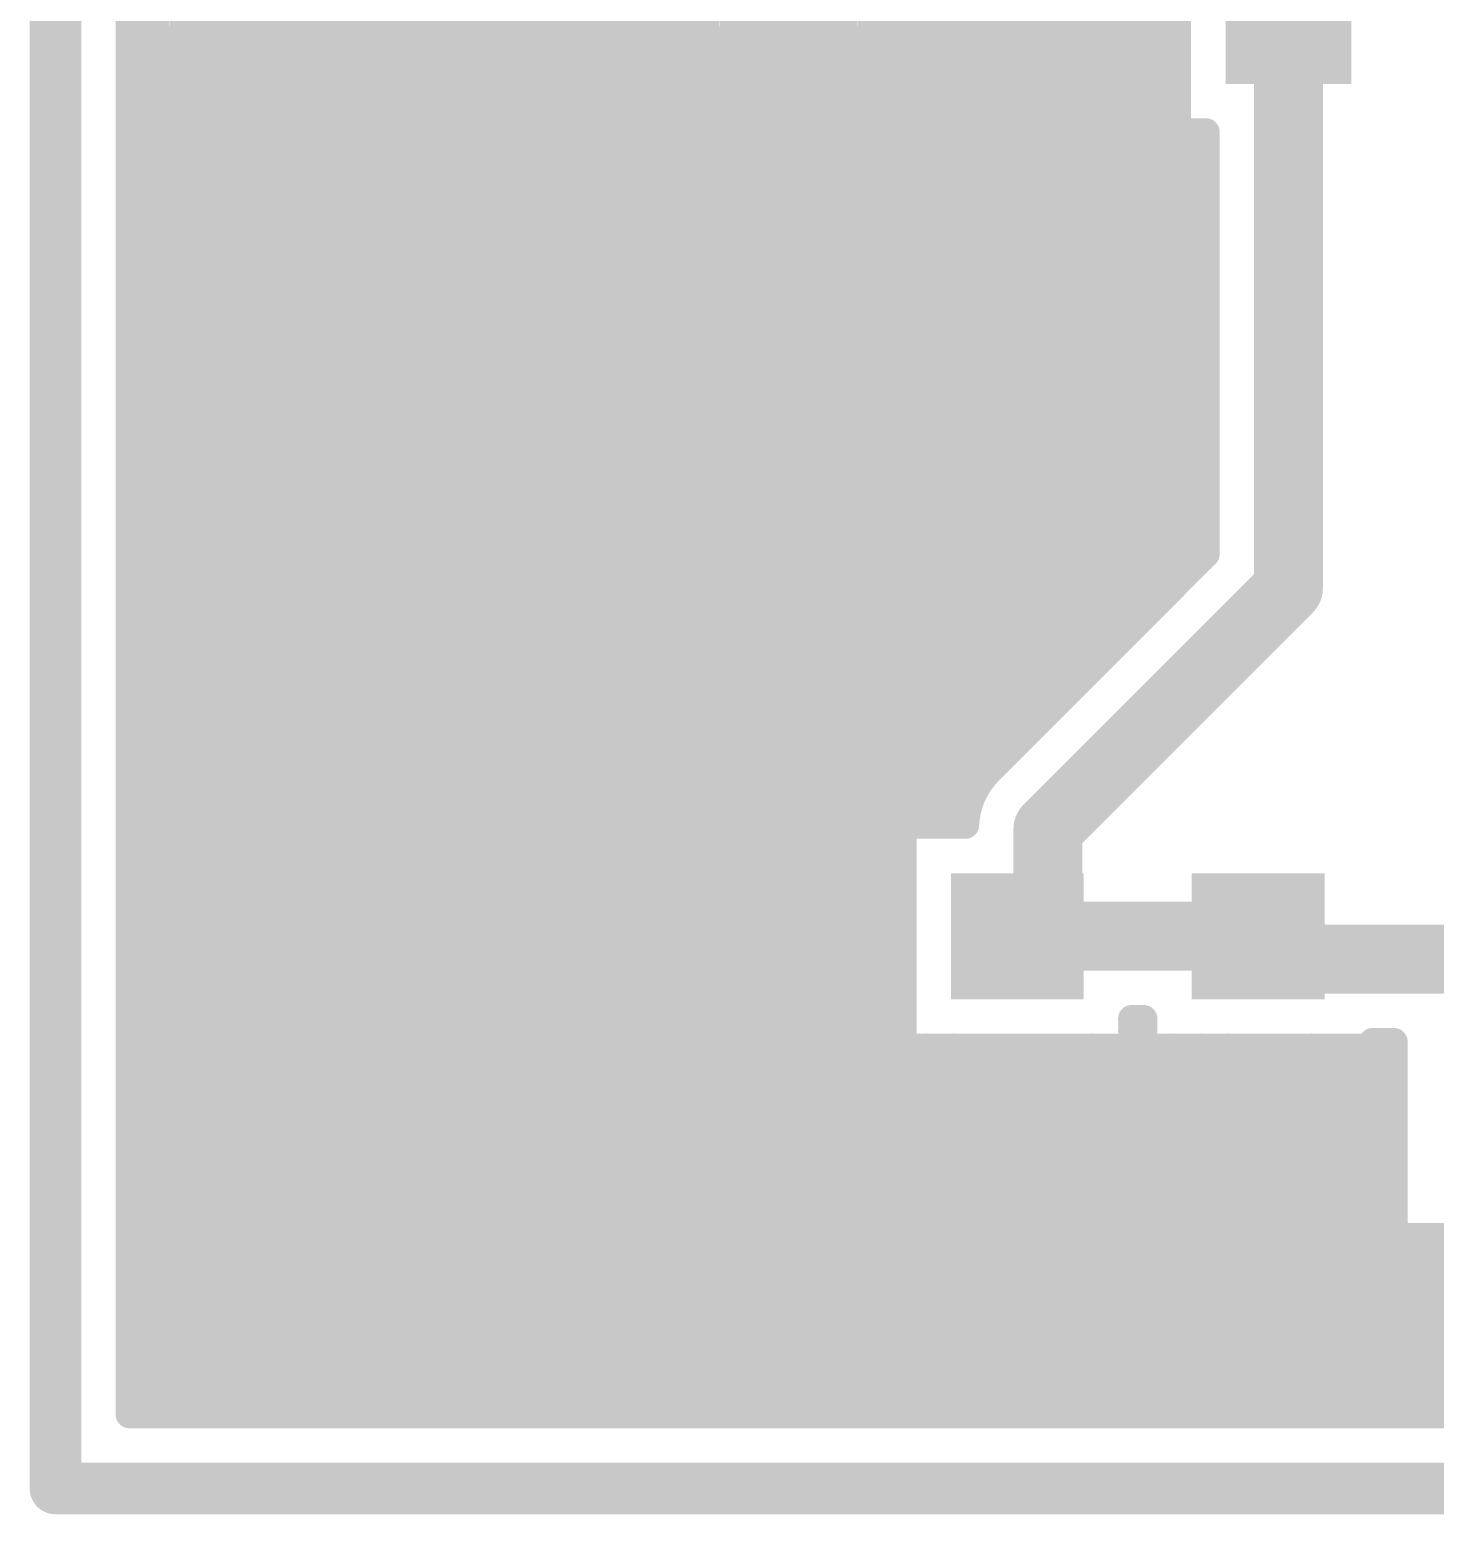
# Model space of a CAD drawing. Header units: inches. Extents: x 0 to 226, y 0 to 70.
# Drawn here: x 117.57 to 127.95, y -0.2 to 10.76 of the extents above; entities that cross this region are included whole.
import ezdxf

# ---------------------------------------------------------------- set-up
doc = ezdxf.new("R2010")
doc.units = ezdxf.units.IN
doc.layers.add('Keep-Out Layer', color=6, linetype='Continuous')
doc.layers.add('Top Layer', color=1, linetype='Continuous')

msp = doc.modelspace()

# ---------------------------------------------------------------- linework, layer by layer
at = {"layer": 'Keep-Out Layer'}
for points in [[(117.762, -0.008, 0.381, 0.381, 0), (117.762, 24.822, 0.381, 0.381, 0)], [(117.762, -0.008, 0.381, 0.381, 0), (137.203, -0.008, 0.381, 0.381, 0)]]:
    msp.add_lwpolyline(points, format="xyseb", dxfattribs=at)
msp.add_lwpolyline([(117.667, -0.008, 0.191, 0.191, 1), (117.857, -0.008, 0.191, 0.191, 1)], format="xyseb", close=True, dxfattribs=at)
msp.add_lwpolyline([(117.667, -0.008, 0.191, 0.191, 1), (117.857, -0.008, 0.191, 0.191, 1)], format="xyseb", close=True, dxfattribs=at)
at = {"layer": 'Top Layer'}
for points in [[(118.308, 0.538, 0.203, 0.203, 0), (118.308, 18.498, 0.203, 0.203, 0)], [(118.502, 0.538, 0.203, 0.203, 0), (118.502, 18.498, 0.203, 0.203, 0)], [(118.706, 0.538, 0.203, 0.203, 0), (118.706, 18.498, 0.203, 0.203, 0)], [(118.909, 0.538, 0.203, 0.203, 0), (118.909, 18.498, 0.203, 0.203, 0)], [(119.112, 0.538, 0.203, 0.203, 0), (119.112, 18.498, 0.203, 0.203, 0)], [(119.315, 0.538, 0.203, 0.203, 0), (119.315, 18.498, 0.203, 0.203, 0)], [(119.518, 0.538, 0.203, 0.203, 0), (119.518, 18.498, 0.203, 0.203, 0)], [(119.722, 0.538, 0.203, 0.203, 0), (119.722, 18.498, 0.203, 0.203, 0)], [(119.925, 0.538, 0.203, 0.203, 0), (119.925, 18.498, 0.203, 0.203, 0)], [(120.128, 0.538, 0.203, 0.203, 0), (120.128, 18.498, 0.203, 0.203, 0)], [(120.331, 0.538, 0.203, 0.203, 0), (120.331, 18.498, 0.203, 0.203, 0)], [(120.534, 0.538, 0.203, 0.203, 0), (120.534, 18.498, 0.203, 0.203, 0)], [(120.738, 0.538, 0.203, 0.203, 0), (120.738, 18.498, 0.203, 0.203, 0)], [(120.941, 0.538, 0.203, 0.203, 0), (120.941, 18.498, 0.203, 0.203, 0)], [(121.144, 0.538, 0.203, 0.203, 0), (121.144, 18.498, 0.203, 0.203, 0)], [(121.347, 0.538, 0.203, 0.203, 0), (121.347, 18.498, 0.203, 0.203, 0)], [(121.55, 0.538, 0.203, 0.203, 0), (121.55, 18.498, 0.203, 0.203, 0)], [(121.754, 0.538, 0.203, 0.203, 0), (121.754, 18.498, 0.203, 0.203, 0)], [(121.957, 0.538, 0.203, 0.203, 0), (121.957, 18.498, 0.203, 0.203, 0)], [(122.16, 0.538, 0.203, 0.203, 0), (122.16, 18.498, 0.203, 0.203, 0)], [(122.363, 0.538, 0.203, 0.203, 0), (122.363, 18.498, 0.203, 0.203, 0)], [(122.566, 0.538, 0.203, 0.203, 0), (122.566, 18.498, 0.203, 0.203, 0)], [(122.77, 0.538, 0.203, 0.203, 0), (122.77, 18.498, 0.203, 0.203, 0)], [(122.973, 0.538, 0.203, 0.203, 0), (122.973, 18.498, 0.203, 0.203, 0)], [(123.176, 0.538, 0.203, 0.203, 0), (123.176, 18.498, 0.203, 0.203, 0)], [(123.379, 0.538, 0.203, 0.203, 0), (123.379, 18.498, 0.203, 0.203, 0)], [(123.582, 0.538, 0.203, 0.203, 0), (123.582, 18.498, 0.203, 0.203, 0)], [(123.786, 0.538, 0.203, 0.203, 0), (123.786, 18.498, 0.203, 0.203, 0)], [(123.989, 0.538, 0.203, 0.203, 0), (123.989, 18.498, 0.203, 0.203, 0)], [(124.192, 4.89, 0.203, 0.203, 0), (124.192, 18.498, 0.203, 0.203, 0)], [(124.395, 4.89, 0.203, 0.203, 0), (124.395, 18.498, 0.203, 0.203, 0)], [(124.598, 5.222, 0.203, 0.203, 0), (124.598, 18.498, 0.203, 0.203, 0)], [(124.802, 5.435, 0.203, 0.203, 0), (124.802, 18.498, 0.203, 0.203, 0)], [(125.005, 5.639, 0.203, 0.203, 0), (125.005, 18.498, 0.203, 0.203, 0)], [(125.208, 5.842, 0.203, 0.203, 0), (125.208, 18.498, 0.203, 0.203, 0)], [(125.411, 6.045, 0.203, 0.203, 0), (125.411, 18.498, 0.203, 0.203, 0)], [(125.614, 6.248, 0.203, 0.203, 0), (125.614, 18.498, 0.203, 0.203, 0)], [(125.818, 6.451, 0.203, 0.203, 0), (125.818, 18.498, 0.203, 0.203, 0)], [(126.021, 6.655, 0.203, 0.203, 0), (126.021, 18.498, 0.203, 0.203, 0)], [(126.046, 10.006, 0.203, 0.203, 0), (126.046, 11.697, 0.203, 0.203, 0)], [(126.867, 8.931, 0.508, 0.508, 0), (126.867, 10.852, 0.508, 0.508, 0)], [(118.308, 10.682, 0.203, 0.203, 0), (126.046, 10.682, 0.203, 0.203, 0)], [(118.308, 10.479, 0.203, 0.203, 0), (126.046, 10.479, 0.203, 0.203, 0)], [(118.308, 10.276, 0.203, 0.203, 0), (126.046, 10.276, 0.203, 0.203, 0)], [(118.308, 10.073, 0.203, 0.203, 0), (126.046, 10.073, 0.203, 0.203, 0)], [(126.046, 10.006, 0.203, 0.203, 0), (126.257, 10.006, 0.203, 0.203, 0)], [(126.224, 6.858, 0.203, 0.203, 0), (126.224, 10.006, 0.203, 0.203, 0)], [(126.257, 8.931, 0.203, 0.203, 0), (126.257, 10.006, 0.203, 0.203, 0)], [(118.308, 9.87, 0.203, 0.203, 0), (126.257, 9.87, 0.203, 0.203, 0)], [(118.308, 9.666, 0.203, 0.203, 0), (126.257, 9.666, 0.203, 0.203, 0)], [(118.308, 9.463, 0.203, 0.203, 0), (126.257, 9.463, 0.203, 0.203, 0)], [(118.308, 9.26, 0.203, 0.203, 0), (126.257, 9.26, 0.203, 0.203, 0)], [(118.308, 9.057, 0.203, 0.203, 0), (126.257, 9.057, 0.203, 0.203, 0)], [(126.867, 6.638, 0.508, 0.508, 0), (126.867, 8.931, 0.508, 0.508, 0)], [(126.257, 6.891, 0.203, 0.203, 0), (126.257, 8.931, 0.203, 0.203, 0)], [(118.308, 8.854, 0.203, 0.203, 0), (126.257, 8.854, 0.203, 0.203, 0)], [(118.308, 8.65, 0.203, 0.203, 0), (126.257, 8.65, 0.203, 0.203, 0)], [(118.308, 8.447, 0.203, 0.203, 0), (126.257, 8.447, 0.203, 0.203, 0)], [(118.308, 8.244, 0.203, 0.203, 0), (126.257, 8.244, 0.203, 0.203, 0)], [(118.308, 8.041, 0.203, 0.203, 0), (126.257, 8.041, 0.203, 0.203, 0)], [(118.308, 7.838, 0.203, 0.203, 0), (126.257, 7.838, 0.203, 0.203, 0)], [(118.308, 7.634, 0.203, 0.203, 0), (126.257, 7.634, 0.203, 0.203, 0)], [(118.308, 7.431, 0.203, 0.203, 0), (126.257, 7.431, 0.203, 0.203, 0)], [(118.308, 7.228, 0.203, 0.203, 0), (126.257, 7.228, 0.203, 0.203, 0)], [(118.308, 7.025, 0.203, 0.203, 0), (126.257, 7.025, 0.203, 0.203, 0)], [(118.308, 6.822, 0.203, 0.203, 0), (126.188, 6.822, 0.203, 0.203, 0)], [(124.659, 5.292, 0.203, 0.203, 0), (126.257, 6.891, 0.203, 0.203, 0)], [(125.09, 4.861, 0.508, 0.508, 0), (126.867, 6.638, 0.508, 0.508, 0)], [(118.308, 6.618, 0.203, 0.203, 0), (125.985, 6.618, 0.203, 0.203, 0)], [(118.308, 6.415, 0.203, 0.203, 0), (125.782, 6.415, 0.203, 0.203, 0)], [(118.308, 6.212, 0.203, 0.203, 0), (125.578, 6.212, 0.203, 0.203, 0)], [(118.308, 6.009, 0.203, 0.203, 0), (125.375, 6.009, 0.203, 0.203, 0)], [(118.308, 5.806, 0.203, 0.203, 0), (125.172, 5.806, 0.203, 0.203, 0)], [(118.308, 5.602, 0.203, 0.203, 0), (124.969, 5.602, 0.203, 0.203, 0)], [(118.308, 5.399, 0.203, 0.203, 0), (124.766, 5.399, 0.203, 0.203, 0)], [(124.481, 4.89, 0.203, 0.203, -0.186704), (124.659, 5.292, 0.203, 0.203, 0)], [(124.481, 4.89, 0.203, 0.203, -0.186704), (124.659, 5.292, 0.203, 0.203, 0)], [(118.308, 5.196, 0.203, 0.203, 0), (124.58, 5.196, 0.203, 0.203, 0)], [(118.308, 4.993, 0.203, 0.203, 0), (124.494, 4.993, 0.203, 0.203, 0)], [(125.09, 4.28, 0.508, 0.508, 0), (125.09, 4.861, 0.508, 0.508, 0)], [(124.019, 4.89, 0.203, 0.203, 0), (124.481, 4.89, 0.203, 0.203, 0)], [(124.019, 3.249, 0.203, 0.203, 0), (124.019, 4.89, 0.203, 0.203, 0)], [(118.308, 4.79, 0.203, 0.203, 0), (124.019, 4.79, 0.203, 0.203, 0)], [(118.308, 4.586, 0.203, 0.203, 0), (124.019, 4.586, 0.203, 0.203, 0)], [(124.879, 4.069, 0.508, 0.508, 0), (125.09, 4.28, 0.508, 0.508, 0)], [(118.308, 4.383, 0.203, 0.203, 0), (124.019, 4.383, 0.203, 0.203, 0)], [(118.308, 4.18, 0.203, 0.203, 0), (124.019, 4.18, 0.203, 0.203, 0)], [(124.865, 4.069, 0.508, 0.508, 0), (124.879, 4.069, 0.508, 0.508, 0)], [(124.865, 4.069, 0.508, 0.508, 0), (126.643, 4.069, 0.508, 0.508, 0)], [(126.643, 4.069, 0.508, 0.508, 0), (126.813, 3.9, 0.508, 0.508, 0)], [(118.308, 3.977, 0.203, 0.203, 0), (124.019, 3.977, 0.203, 0.203, 0)], [(126.813, 3.9, 0.508, 0.508, 0), (128.307, 3.9, 0.508, 0.508, 0)], [(118.308, 3.774, 0.203, 0.203, 0), (124.019, 3.774, 0.203, 0.203, 0)], [(118.308, 3.57, 0.203, 0.203, 0), (124.019, 3.57, 0.203, 0.203, 0)], [(125.711, 3.46, 0.203, 0.203, 0), (125.798, 3.46, 0.203, 0.203, 0)], [(125.711, 3.249, 0.203, 0.203, 0), (125.711, 3.46, 0.203, 0.203, 0)], [(125.798, 3.249, 0.203, 0.203, 0), (125.798, 3.46, 0.203, 0.203, 0)], [(118.308, 3.367, 0.203, 0.203, 0), (124.019, 3.367, 0.203, 0.203, 0)], [(125.711, 3.367, 0.203, 0.203, 0), (125.798, 3.367, 0.203, 0.203, 0)], [(124.019, 3.249, 0.203, 0.203, 0), (125.711, 3.249, 0.203, 0.203, 0)], [(124.192, 0.538, 0.203, 0.203, 0), (124.192, 3.249, 0.203, 0.203, 0)], [(124.395, 0.538, 0.203, 0.203, 0), (124.395, 3.249, 0.203, 0.203, 0)], [(124.598, 0.538, 0.203, 0.203, 0), (124.598, 3.249, 0.203, 0.203, 0)], [(124.802, 0.538, 0.203, 0.203, 0), (124.802, 3.249, 0.203, 0.203, 0)], [(125.005, 0.538, 0.203, 0.203, 0), (125.005, 3.249, 0.203, 0.203, 0)], [(125.208, 0.538, 0.203, 0.203, 0), (125.208, 3.249, 0.203, 0.203, 0)], [(125.411, 0.538, 0.203, 0.203, 0), (125.411, 3.249, 0.203, 0.203, 0)], [(125.614, 0.538, 0.203, 0.203, 0), (125.614, 3.249, 0.203, 0.203, 0)], [(125.798, 3.249, 0.203, 0.203, 0), (127.489, 3.249, 0.203, 0.203, 0)], [(125.818, 0.538, 0.203, 0.203, 0), (125.818, 3.249, 0.203, 0.203, 0)], [(126.021, 0.538, 0.203, 0.203, 0), (126.021, 3.249, 0.203, 0.203, 0)], [(126.224, 0.538, 0.203, 0.203, 0), (126.224, 3.249, 0.203, 0.203, 0)], [(126.427, 0.538, 0.203, 0.203, 0), (126.427, 3.249, 0.203, 0.203, 0)], [(126.63, 0.538, 0.203, 0.203, 0), (126.63, 3.249, 0.203, 0.203, 0)], [(126.834, 0.538, 0.203, 0.203, 0), (126.834, 3.249, 0.203, 0.203, 0)], [(127.037, 0.538, 0.203, 0.203, 0), (127.037, 3.249, 0.203, 0.203, 0)], [(127.24, 0.538, 0.203, 0.203, 0), (127.24, 3.249, 0.203, 0.203, 0)], [(127.443, 0.538, 0.203, 0.203, 0), (127.443, 3.249, 0.203, 0.203, 0)], [(127.489, 3.29, 0.203, 0.203, 0), (127.645, 3.29, 0.203, 0.203, 0)], [(127.645, 1.851, 0.203, 0.203, 0), (127.645, 3.29, 0.203, 0.203, 0)], [(118.308, 3.164, 0.203, 0.203, 0), (127.645, 3.164, 0.203, 0.203, 0)], [(118.308, 2.961, 0.203, 0.203, 0), (127.645, 2.961, 0.203, 0.203, 0)], [(118.308, 2.758, 0.203, 0.203, 0), (127.645, 2.758, 0.203, 0.203, 0)], [(118.308, 2.554, 0.203, 0.203, 0), (127.645, 2.554, 0.203, 0.203, 0)], [(118.308, 2.351, 0.203, 0.203, 0), (127.645, 2.351, 0.203, 0.203, 0)], [(118.308, 2.148, 0.203, 0.203, 0), (127.645, 2.148, 0.203, 0.203, 0)], [(118.308, 1.945, 0.203, 0.203, 0), (127.645, 1.945, 0.203, 0.203, 0)], [(127.645, 1.851, 0.203, 0.203, 0), (129.356, 1.851, 0.203, 0.203, 0)], [(127.646, 0.538, 0.203, 0.203, 0), (127.646, 1.851, 0.203, 0.203, 0)], [(127.85, 0.538, 0.203, 0.203, 0), (127.85, 1.851, 0.203, 0.203, 0)], [(128.053, 0.538, 0.203, 0.203, 0), (128.053, 1.851, 0.203, 0.203, 0)], [(118.308, 1.742, 0.203, 0.203, 0), (136.656, 1.742, 0.203, 0.203, 0)], [(118.308, 1.538, 0.203, 0.203, 0), (136.656, 1.538, 0.203, 0.203, 0)], [(118.308, 1.335, 0.203, 0.203, 0), (136.656, 1.335, 0.203, 0.203, 0)], [(118.308, 1.132, 0.203, 0.203, 0), (136.656, 1.132, 0.203, 0.203, 0)], [(118.308, 0.929, 0.203, 0.203, 0), (136.656, 0.929, 0.203, 0.203, 0)], [(118.308, 0.726, 0.203, 0.203, 0), (136.656, 0.726, 0.203, 0.203, 0)], [(118.308, 0.538, 0.203, 0.203, 0), (136.656, 0.538, 0.203, 0.203, 0)]]:
    msp.add_lwpolyline(points, format="xyseb", dxfattribs=at)
for points in [[(126.74, 10.852, 0.254, 0.254, 1), (126.994, 10.852, 0.254, 0.254, 1)], [(121.473, 10.679, 0.305, 0.305, 1), (121.778, 10.679, 0.305, 0.305, 1)], [(119.873, 10.611, 0.305, 0.305, 1), (120.178, 10.611, 0.305, 0.305, 1)], [(118.257, 10.682, 0.102, 0.102, 1), (118.359, 10.682, 0.102, 0.102, 1)], [(125.995, 10.682, 0.102, 0.102, 1), (126.097, 10.682, 0.102, 0.102, 1)], [(118.257, 10.479, 0.102, 0.102, 1), (118.359, 10.479, 0.102, 0.102, 1)], [(125.995, 10.479, 0.102, 0.102, 1), (126.097, 10.479, 0.102, 0.102, 1)], [(118.257, 10.276, 0.102, 0.102, 1), (118.359, 10.276, 0.102, 0.102, 1)], [(125.995, 10.276, 0.102, 0.102, 1), (126.097, 10.276, 0.102, 0.102, 1)], [(123.598, 9.853, 0.356, 0.356, 1), (123.953, 9.853, 0.356, 0.356, 1)], [(118.257, 10.073, 0.102, 0.102, 1), (118.359, 10.073, 0.102, 0.102, 1)], [(125.206, 9.747, 0.356, 0.356, 1), (125.562, 9.747, 0.356, 0.356, 1)], [(125.995, 10.073, 0.102, 0.102, 1), (126.097, 10.073, 0.102, 0.102, 1)], [(125.995, 10.006, 0.102, 0.102, 1), (126.097, 10.006, 0.102, 0.102, 1)], [(125.995, 10.006, 0.102, 0.102, 1), (126.097, 10.006, 0.102, 0.102, 1)], [(126.173, 10.006, 0.102, 0.102, 1), (126.275, 10.006, 0.102, 0.102, 1)], [(126.206, 10.006, 0.102, 0.102, 1), (126.308, 10.006, 0.102, 0.102, 1)], [(126.206, 10.006, 0.102, 0.102, 1), (126.308, 10.006, 0.102, 0.102, 1)], [(118.257, 9.87, 0.102, 0.102, 1), (118.359, 9.87, 0.102, 0.102, 1)], [(126.206, 9.87, 0.102, 0.102, 1), (126.308, 9.87, 0.102, 0.102, 1)], [(118.257, 9.666, 0.102, 0.102, 1), (118.359, 9.666, 0.102, 0.102, 1)], [(126.206, 9.666, 0.102, 0.102, 1), (126.308, 9.666, 0.102, 0.102, 1)], [(122.999, 9.341, 0.356, 0.356, 1), (123.354, 9.341, 0.356, 0.356, 1)], [(118.257, 9.463, 0.102, 0.102, 1), (118.359, 9.463, 0.102, 0.102, 1)], [(126.206, 9.463, 0.102, 0.102, 1), (126.308, 9.463, 0.102, 0.102, 1)], [(118.257, 9.26, 0.102, 0.102, 1), (118.359, 9.26, 0.102, 0.102, 1)], [(120.18, 9.102, 0.305, 0.305, 1), (120.485, 9.102, 0.305, 0.305, 1)], [(126.206, 9.26, 0.102, 0.102, 1), (126.308, 9.26, 0.102, 0.102, 1)], [(118.783, 8.95, 0.305, 0.305, 1), (119.088, 8.95, 0.305, 0.305, 1)], [(121.577, 8.929, 0.305, 0.305, 1), (121.881, 8.929, 0.305, 0.305, 1)], [(118.257, 9.057, 0.102, 0.102, 1), (118.359, 9.057, 0.102, 0.102, 1)], [(126.206, 9.057, 0.102, 0.102, 1), (126.308, 9.057, 0.102, 0.102, 1)], [(126.74, 8.931, 0.254, 0.254, 1), (126.994, 8.931, 0.254, 0.254, 1)], [(126.74, 8.931, 0.254, 0.254, 1), (126.994, 8.931, 0.254, 0.254, 1)], [(126.206, 8.931, 0.102, 0.102, 1), (126.308, 8.931, 0.102, 0.102, 1)], [(126.206, 8.931, 0.102, 0.102, 1), (126.308, 8.931, 0.102, 0.102, 1)], [(118.257, 8.854, 0.102, 0.102, 1), (118.359, 8.854, 0.102, 0.102, 1)], [(126.206, 8.854, 0.102, 0.102, 1), (126.308, 8.854, 0.102, 0.102, 1)], [(118.257, 8.65, 0.102, 0.102, 1), (118.359, 8.65, 0.102, 0.102, 1)], [(126.206, 8.65, 0.102, 0.102, 1), (126.308, 8.65, 0.102, 0.102, 1)], [(118.257, 8.447, 0.102, 0.102, 1), (118.359, 8.447, 0.102, 0.102, 1)], [(126.206, 8.447, 0.102, 0.102, 1), (126.308, 8.447, 0.102, 0.102, 1)], [(118.257, 8.244, 0.102, 0.102, 1), (118.359, 8.244, 0.102, 0.102, 1)], [(126.206, 8.244, 0.102, 0.102, 1), (126.308, 8.244, 0.102, 0.102, 1)], [(118.257, 8.041, 0.102, 0.102, 1), (118.359, 8.041, 0.102, 0.102, 1)], [(126.206, 8.041, 0.102, 0.102, 1), (126.308, 8.041, 0.102, 0.102, 1)], [(124.96, 7.777, 0.305, 0.305, 1), (125.265, 7.777, 0.305, 0.305, 1)], [(118.257, 7.838, 0.102, 0.102, 1), (118.359, 7.838, 0.102, 0.102, 1)], [(120.878, 7.594, 0.305, 0.305, 1), (121.183, 7.594, 0.305, 0.305, 1)], [(123.486, 7.692, 0.305, 0.305, 1), (123.791, 7.692, 0.305, 0.305, 1)], [(126.206, 7.838, 0.102, 0.102, 1), (126.308, 7.838, 0.102, 0.102, 1)], [(118.257, 7.634, 0.102, 0.102, 1), (118.359, 7.634, 0.102, 0.102, 1)], [(126.206, 7.634, 0.102, 0.102, 1), (126.308, 7.634, 0.102, 0.102, 1)], [(118.257, 7.431, 0.102, 0.102, 1), (118.359, 7.431, 0.102, 0.102, 1)], [(122.275, 7.181, 0.305, 0.305, 1), (122.58, 7.181, 0.305, 0.305, 1)], [(126.206, 7.431, 0.102, 0.102, 1), (126.308, 7.431, 0.102, 0.102, 1)], [(118.257, 7.228, 0.102, 0.102, 1), (118.359, 7.228, 0.102, 0.102, 1)], [(119.482, 6.946, 0.305, 0.305, 1), (119.787, 6.946, 0.305, 0.305, 1)], [(126.206, 7.228, 0.102, 0.102, 1), (126.308, 7.228, 0.102, 0.102, 1)], [(118.257, 7.025, 0.102, 0.102, 1), (118.359, 7.025, 0.102, 0.102, 1)], [(126.206, 7.025, 0.102, 0.102, 1), (126.308, 7.025, 0.102, 0.102, 1)], [(124.787, 6.74, 0.305, 0.305, 1), (125.092, 6.74, 0.305, 0.305, 1)], [(118.257, 6.822, 0.102, 0.102, 1), (118.359, 6.822, 0.102, 0.102, 1)], [(126.137, 6.822, 0.102, 0.102, 1), (126.239, 6.822, 0.102, 0.102, 1)], [(126.173, 6.858, 0.102, 0.102, 1), (126.275, 6.858, 0.102, 0.102, 1)], [(126.206, 6.891, 0.102, 0.102, 1), (126.308, 6.891, 0.102, 0.102, 1)], [(126.206, 6.891, 0.102, 0.102, 1), (126.308, 6.891, 0.102, 0.102, 1)], [(126.74, 6.638, 0.254, 0.254, 1), (126.994, 6.638, 0.254, 0.254, 1)], [(126.74, 6.638, 0.254, 0.254, 1), (126.994, 6.638, 0.254, 0.254, 1)], [(118.257, 6.618, 0.102, 0.102, 1), (118.359, 6.618, 0.102, 0.102, 1)], [(118.783, 6.435, 0.305, 0.305, 1), (119.088, 6.435, 0.305, 0.305, 1)], [(125.934, 6.618, 0.102, 0.102, 1), (126.036, 6.618, 0.102, 0.102, 1)], [(125.97, 6.655, 0.102, 0.102, 1), (126.072, 6.655, 0.102, 0.102, 1)], [(118.257, 6.415, 0.102, 0.102, 1), (118.359, 6.415, 0.102, 0.102, 1)], [(125.731, 6.415, 0.102, 0.102, 1), (125.832, 6.415, 0.102, 0.102, 1)], [(125.767, 6.451, 0.102, 0.102, 1), (125.868, 6.451, 0.102, 0.102, 1)], [(118.257, 6.212, 0.102, 0.102, 1), (118.359, 6.212, 0.102, 0.102, 1)], [(121.001, 5.952, 0.305, 0.305, 1), (121.306, 5.952, 0.305, 0.305, 1)], [(125.528, 6.212, 0.102, 0.102, 1), (125.629, 6.212, 0.102, 0.102, 1)], [(125.564, 6.248, 0.102, 0.102, 1), (125.665, 6.248, 0.102, 0.102, 1)], [(125.36, 6.045, 0.102, 0.102, 1), (125.462, 6.045, 0.102, 0.102, 1)], [(118.257, 6.009, 0.102, 0.102, 1), (118.359, 6.009, 0.102, 0.102, 1)], [(125.324, 6.009, 0.102, 0.102, 1), (125.426, 6.009, 0.102, 0.102, 1)], [(125.157, 5.842, 0.102, 0.102, 1), (125.259, 5.842, 0.102, 0.102, 1)], [(118.257, 5.806, 0.102, 0.102, 1), (118.359, 5.806, 0.102, 0.102, 1)], [(123.519, 5.586, 0.305, 0.305, 1), (123.823, 5.586, 0.305, 0.305, 1)], [(125.121, 5.806, 0.102, 0.102, 1), (125.223, 5.806, 0.102, 0.102, 1)], [(118.257, 5.602, 0.102, 0.102, 1), (118.359, 5.602, 0.102, 0.102, 1)], [(124.918, 5.602, 0.102, 0.102, 1), (125.02, 5.602, 0.102, 0.102, 1)], [(124.954, 5.639, 0.102, 0.102, 1), (125.056, 5.639, 0.102, 0.102, 1)], [(118.257, 5.399, 0.102, 0.102, 1), (118.359, 5.399, 0.102, 0.102, 1)], [(124.715, 5.399, 0.102, 0.102, 1), (124.816, 5.399, 0.102, 0.102, 1)], [(124.751, 5.435, 0.102, 0.102, 1), (124.852, 5.435, 0.102, 0.102, 1)], [(124.608, 5.292, 0.102, 0.102, 1), (124.709, 5.292, 0.102, 0.102, 1)], [(124.608, 5.292, 0.102, 0.102, 1), (124.709, 5.292, 0.102, 0.102, 1)], [(124.608, 5.292, 0.102, 0.102, 1), (124.709, 5.292, 0.102, 0.102, 1)], [(118.257, 5.196, 0.102, 0.102, 1), (118.359, 5.196, 0.102, 0.102, 1)], [(124.529, 5.196, 0.102, 0.102, 1), (124.631, 5.196, 0.102, 0.102, 1)], [(124.548, 5.222, 0.102, 0.102, 1), (124.649, 5.222, 0.102, 0.102, 1)], [(118.257, 4.993, 0.102, 0.102, 1), (118.359, 4.993, 0.102, 0.102, 1)], [(121.306, 4.782, 0.305, 0.305, 1), (121.611, 4.782, 0.305, 0.305, 1)], [(124.444, 4.993, 0.102, 0.102, 1), (124.545, 4.993, 0.102, 0.102, 1)], [(124.963, 4.861, 0.254, 0.254, 1), (125.217, 4.861, 0.254, 0.254, 1)], [(124.963, 4.861, 0.254, 0.254, 1), (125.217, 4.861, 0.254, 0.254, 1)], [(123.969, 4.89, 0.102, 0.102, 1), (124.07, 4.89, 0.102, 0.102, 1)], [(123.969, 4.89, 0.102, 0.102, 1), (124.07, 4.89, 0.102, 0.102, 1)], [(124.141, 4.89, 0.102, 0.102, 1), (124.243, 4.89, 0.102, 0.102, 1)], [(124.344, 4.89, 0.102, 0.102, 1), (124.446, 4.89, 0.102, 0.102, 1)], [(124.43, 4.89, 0.102, 0.102, 1), (124.532, 4.89, 0.102, 0.102, 1)], [(124.43, 4.89, 0.102, 0.102, 1), (124.532, 4.89, 0.102, 0.102, 1)], [(124.43, 4.89, 0.102, 0.102, 1), (124.532, 4.89, 0.102, 0.102, 1)], [(118.257, 4.79, 0.102, 0.102, 1), (118.359, 4.79, 0.102, 0.102, 1)], [(123.969, 4.79, 0.102, 0.102, 1), (124.07, 4.79, 0.102, 0.102, 1)], [(118.257, 4.586, 0.102, 0.102, 1), (118.359, 4.586, 0.102, 0.102, 1)], [(119.5, 4.402, 0.305, 0.305, 1), (119.805, 4.402, 0.305, 0.305, 1)], [(123.969, 4.586, 0.102, 0.102, 1), (124.07, 4.586, 0.102, 0.102, 1)], [(124.963, 4.28, 0.254, 0.254, 1), (125.217, 4.28, 0.254, 0.254, 1)], [(124.963, 4.28, 0.254, 0.254, 1), (125.217, 4.28, 0.254, 0.254, 1)], [(118.257, 4.383, 0.102, 0.102, 1), (118.359, 4.383, 0.102, 0.102, 1)], [(122.832, 4.092, 0.356, 0.356, 1), (123.188, 4.092, 0.356, 0.356, 1)], [(123.969, 4.383, 0.102, 0.102, 1), (124.07, 4.383, 0.102, 0.102, 1)], [(118.257, 4.18, 0.102, 0.102, 1), (118.359, 4.18, 0.102, 0.102, 1)], [(123.969, 4.18, 0.102, 0.102, 1), (124.07, 4.18, 0.102, 0.102, 1)], [(124.738, 4.069, 0.254, 0.254, 1), (124.992, 4.069, 0.254, 0.254, 1)], [(124.738, 4.069, 0.254, 0.254, 1), (124.992, 4.069, 0.254, 0.254, 1)], [(124.752, 4.069, 0.254, 0.254, 1), (125.006, 4.069, 0.254, 0.254, 1)], [(124.752, 4.069, 0.254, 0.254, 1), (125.006, 4.069, 0.254, 0.254, 1)], [(126.516, 4.069, 0.254, 0.254, 1), (126.77, 4.069, 0.254, 0.254, 1)], [(126.516, 4.069, 0.254, 0.254, 1), (126.77, 4.069, 0.254, 0.254, 1)], [(118.257, 3.977, 0.102, 0.102, 1), (118.359, 3.977, 0.102, 0.102, 1)], [(123.969, 3.977, 0.102, 0.102, 1), (124.07, 3.977, 0.102, 0.102, 1)], [(126.686, 3.9, 0.254, 0.254, 1), (126.94, 3.9, 0.254, 0.254, 1)], [(126.686, 3.9, 0.254, 0.254, 1), (126.94, 3.9, 0.254, 0.254, 1)], [(118.257, 3.774, 0.102, 0.102, 1), (118.359, 3.774, 0.102, 0.102, 1)], [(120.655, 3.588, 0.305, 0.305, 1), (120.96, 3.588, 0.305, 0.305, 1)], [(123.969, 3.774, 0.102, 0.102, 1), (124.07, 3.774, 0.102, 0.102, 1)], [(118.257, 3.57, 0.102, 0.102, 1), (118.359, 3.57, 0.102, 0.102, 1)], [(123.969, 3.57, 0.102, 0.102, 1), (124.07, 3.57, 0.102, 0.102, 1)], [(125.66, 3.46, 0.102, 0.102, 1), (125.761, 3.46, 0.102, 0.102, 1)], [(125.66, 3.46, 0.102, 0.102, 1), (125.761, 3.46, 0.102, 0.102, 1)], [(125.747, 3.46, 0.102, 0.102, 1), (125.848, 3.46, 0.102, 0.102, 1)], [(125.747, 3.46, 0.102, 0.102, 1), (125.848, 3.46, 0.102, 0.102, 1)], [(118.257, 3.367, 0.102, 0.102, 1), (118.359, 3.367, 0.102, 0.102, 1)], [(123.969, 3.367, 0.102, 0.102, 1), (124.07, 3.367, 0.102, 0.102, 1)], [(125.66, 3.367, 0.102, 0.102, 1), (125.761, 3.367, 0.102, 0.102, 1)], [(125.747, 3.367, 0.102, 0.102, 1), (125.848, 3.367, 0.102, 0.102, 1)], [(123.969, 3.249, 0.102, 0.102, 1), (124.07, 3.249, 0.102, 0.102, 1)], [(123.969, 3.249, 0.102, 0.102, 1), (124.07, 3.249, 0.102, 0.102, 1)], [(124.141, 3.249, 0.102, 0.102, 1), (124.243, 3.249, 0.102, 0.102, 1)], [(124.344, 3.249, 0.102, 0.102, 1), (124.446, 3.249, 0.102, 0.102, 1)], [(124.548, 3.249, 0.102, 0.102, 1), (124.649, 3.249, 0.102, 0.102, 1)], [(124.751, 3.249, 0.102, 0.102, 1), (124.852, 3.249, 0.102, 0.102, 1)], [(124.954, 3.249, 0.102, 0.102, 1), (125.056, 3.249, 0.102, 0.102, 1)], [(125.157, 3.249, 0.102, 0.102, 1), (125.259, 3.249, 0.102, 0.102, 1)], [(125.36, 3.249, 0.102, 0.102, 1), (125.462, 3.249, 0.102, 0.102, 1)], [(125.564, 3.249, 0.102, 0.102, 1), (125.665, 3.249, 0.102, 0.102, 1)], [(125.66, 3.249, 0.102, 0.102, 1), (125.761, 3.249, 0.102, 0.102, 1)], [(125.66, 3.249, 0.102, 0.102, 1), (125.761, 3.249, 0.102, 0.102, 1)], [(125.747, 3.249, 0.102, 0.102, 1), (125.848, 3.249, 0.102, 0.102, 1)], [(125.747, 3.249, 0.102, 0.102, 1), (125.848, 3.249, 0.102, 0.102, 1)], [(125.767, 3.249, 0.102, 0.102, 1), (125.868, 3.249, 0.102, 0.102, 1)], [(125.97, 3.249, 0.102, 0.102, 1), (126.072, 3.249, 0.102, 0.102, 1)], [(126.173, 3.249, 0.102, 0.102, 1), (126.275, 3.249, 0.102, 0.102, 1)], [(126.376, 3.249, 0.102, 0.102, 1), (126.478, 3.249, 0.102, 0.102, 1)], [(126.58, 3.249, 0.102, 0.102, 1), (126.681, 3.249, 0.102, 0.102, 1)], [(126.783, 3.249, 0.102, 0.102, 1), (126.884, 3.249, 0.102, 0.102, 1)], [(126.986, 3.249, 0.102, 0.102, 1), (127.088, 3.249, 0.102, 0.102, 1)], [(127.189, 3.249, 0.102, 0.102, 1), (127.291, 3.249, 0.102, 0.102, 1)], [(127.392, 3.249, 0.102, 0.102, 1), (127.494, 3.249, 0.102, 0.102, 1)], [(127.438, 3.29, 0.102, 0.102, 1), (127.54, 3.29, 0.102, 0.102, 1)], [(127.438, 3.249, 0.102, 0.102, 1), (127.54, 3.249, 0.102, 0.102, 1)], [(127.594, 3.29, 0.102, 0.102, 1), (127.696, 3.29, 0.102, 0.102, 1)], [(127.594, 3.29, 0.102, 0.102, 1), (127.696, 3.29, 0.102, 0.102, 1)], [(118.257, 3.164, 0.102, 0.102, 1), (118.359, 3.164, 0.102, 0.102, 1)], [(127.594, 3.164, 0.102, 0.102, 1), (127.696, 3.164, 0.102, 0.102, 1)], [(118.257, 2.961, 0.102, 0.102, 1), (118.359, 2.961, 0.102, 0.102, 1)], [(119.108, 2.717, 0.305, 0.305, 1), (119.412, 2.717, 0.305, 0.305, 1)], [(127.594, 2.961, 0.102, 0.102, 1), (127.696, 2.961, 0.102, 0.102, 1)], [(118.257, 2.758, 0.102, 0.102, 1), (118.359, 2.758, 0.102, 0.102, 1)], [(127.594, 2.758, 0.102, 0.102, 1), (127.696, 2.758, 0.102, 0.102, 1)], [(118.257, 2.554, 0.102, 0.102, 1), (118.359, 2.554, 0.102, 0.102, 1)], [(125.653, 2.307, 0.356, 0.356, 1), (126.009, 2.307, 0.356, 0.356, 1)], [(127.594, 2.554, 0.102, 0.102, 1), (127.696, 2.554, 0.102, 0.102, 1)], [(118.257, 2.351, 0.102, 0.102, 1), (118.359, 2.351, 0.102, 0.102, 1)], [(127.594, 2.351, 0.102, 0.102, 1), (127.696, 2.351, 0.102, 0.102, 1)], [(118.257, 2.148, 0.102, 0.102, 1), (118.359, 2.148, 0.102, 0.102, 1)], [(122.72, 1.931, 0.305, 0.305, 1), (123.025, 1.931, 0.305, 0.305, 1)], [(127.594, 2.148, 0.102, 0.102, 1), (127.696, 2.148, 0.102, 0.102, 1)], [(120.246, 1.833, 0.305, 0.305, 1), (120.551, 1.833, 0.305, 0.305, 1)], [(118.257, 1.945, 0.102, 0.102, 1), (118.359, 1.945, 0.102, 0.102, 1)], [(127.594, 1.945, 0.102, 0.102, 1), (127.696, 1.945, 0.102, 0.102, 1)], [(127.594, 1.851, 0.102, 0.102, 1), (127.696, 1.851, 0.102, 0.102, 1)], [(127.594, 1.851, 0.102, 0.102, 1), (127.696, 1.851, 0.102, 0.102, 1)], [(127.596, 1.851, 0.102, 0.102, 1), (127.697, 1.851, 0.102, 0.102, 1)], [(127.799, 1.851, 0.102, 0.102, 1), (127.9, 1.851, 0.102, 0.102, 1)], [(118.257, 1.742, 0.102, 0.102, 1), (118.359, 1.742, 0.102, 0.102, 1)], [(118.257, 1.538, 0.102, 0.102, 1), (118.359, 1.538, 0.102, 0.102, 1)], [(118.257, 1.335, 0.102, 0.102, 1), (118.359, 1.335, 0.102, 0.102, 1)], [(118.617, 1.185, 0.305, 0.305, 1), (118.922, 1.185, 0.305, 0.305, 1)], [(118.257, 1.132, 0.102, 0.102, 1), (118.359, 1.132, 0.102, 0.102, 1)], [(118.257, 0.929, 0.102, 0.102, 1), (118.359, 0.929, 0.102, 0.102, 1)], [(118.257, 0.726, 0.102, 0.102, 1), (118.359, 0.726, 0.102, 0.102, 1)], [(118.257, 0.538, 0.102, 0.102, 1), (118.359, 0.538, 0.102, 0.102, 1)], [(118.257, 0.538, 0.102, 0.102, 1), (118.359, 0.538, 0.102, 0.102, 1)], [(118.452, 0.538, 0.102, 0.102, 1), (118.553, 0.538, 0.102, 0.102, 1)], [(118.655, 0.538, 0.102, 0.102, 1), (118.756, 0.538, 0.102, 0.102, 1)], [(118.858, 0.538, 0.102, 0.102, 1), (118.96, 0.538, 0.102, 0.102, 1)], [(119.061, 0.538, 0.102, 0.102, 1), (119.163, 0.538, 0.102, 0.102, 1)], [(119.264, 0.538, 0.102, 0.102, 1), (119.366, 0.538, 0.102, 0.102, 1)], [(119.468, 0.538, 0.102, 0.102, 1), (119.569, 0.538, 0.102, 0.102, 1)], [(119.671, 0.538, 0.102, 0.102, 1), (119.772, 0.538, 0.102, 0.102, 1)], [(119.874, 0.538, 0.102, 0.102, 1), (119.976, 0.538, 0.102, 0.102, 1)], [(120.077, 0.538, 0.102, 0.102, 1), (120.179, 0.538, 0.102, 0.102, 1)], [(120.28, 0.538, 0.102, 0.102, 1), (120.382, 0.538, 0.102, 0.102, 1)], [(120.484, 0.538, 0.102, 0.102, 1), (120.585, 0.538, 0.102, 0.102, 1)], [(120.687, 0.538, 0.102, 0.102, 1), (120.788, 0.538, 0.102, 0.102, 1)], [(120.89, 0.538, 0.102, 0.102, 1), (120.992, 0.538, 0.102, 0.102, 1)], [(121.093, 0.538, 0.102, 0.102, 1), (121.195, 0.538, 0.102, 0.102, 1)], [(121.296, 0.538, 0.102, 0.102, 1), (121.398, 0.538, 0.102, 0.102, 1)], [(121.5, 0.538, 0.102, 0.102, 1), (121.601, 0.538, 0.102, 0.102, 1)], [(121.703, 0.538, 0.102, 0.102, 1), (121.804, 0.538, 0.102, 0.102, 1)], [(121.906, 0.538, 0.102, 0.102, 1), (122.008, 0.538, 0.102, 0.102, 1)], [(122.109, 0.538, 0.102, 0.102, 1), (122.211, 0.538, 0.102, 0.102, 1)], [(122.312, 0.538, 0.102, 0.102, 1), (122.414, 0.538, 0.102, 0.102, 1)], [(122.516, 0.538, 0.102, 0.102, 1), (122.617, 0.538, 0.102, 0.102, 1)], [(122.719, 0.538, 0.102, 0.102, 1), (122.82, 0.538, 0.102, 0.102, 1)], [(122.922, 0.538, 0.102, 0.102, 1), (123.024, 0.538, 0.102, 0.102, 1)], [(123.125, 0.538, 0.102, 0.102, 1), (123.227, 0.538, 0.102, 0.102, 1)], [(123.328, 0.538, 0.102, 0.102, 1), (123.43, 0.538, 0.102, 0.102, 1)], [(123.532, 0.538, 0.102, 0.102, 1), (123.633, 0.538, 0.102, 0.102, 1)], [(123.735, 0.538, 0.102, 0.102, 1), (123.836, 0.538, 0.102, 0.102, 1)], [(123.938, 0.538, 0.102, 0.102, 1), (124.04, 0.538, 0.102, 0.102, 1)], [(124.141, 0.538, 0.102, 0.102, 1), (124.243, 0.538, 0.102, 0.102, 1)], [(124.344, 0.538, 0.102, 0.102, 1), (124.446, 0.538, 0.102, 0.102, 1)], [(124.548, 0.538, 0.102, 0.102, 1), (124.649, 0.538, 0.102, 0.102, 1)], [(124.751, 0.538, 0.102, 0.102, 1), (124.852, 0.538, 0.102, 0.102, 1)], [(124.954, 0.538, 0.102, 0.102, 1), (125.056, 0.538, 0.102, 0.102, 1)], [(125.157, 0.538, 0.102, 0.102, 1), (125.259, 0.538, 0.102, 0.102, 1)], [(125.36, 0.538, 0.102, 0.102, 1), (125.462, 0.538, 0.102, 0.102, 1)], [(125.564, 0.538, 0.102, 0.102, 1), (125.665, 0.538, 0.102, 0.102, 1)], [(125.767, 0.538, 0.102, 0.102, 1), (125.868, 0.538, 0.102, 0.102, 1)], [(125.97, 0.538, 0.102, 0.102, 1), (126.072, 0.538, 0.102, 0.102, 1)], [(126.173, 0.538, 0.102, 0.102, 1), (126.275, 0.538, 0.102, 0.102, 1)], [(126.376, 0.538, 0.102, 0.102, 1), (126.478, 0.538, 0.102, 0.102, 1)], [(126.58, 0.538, 0.102, 0.102, 1), (126.681, 0.538, 0.102, 0.102, 1)], [(126.783, 0.538, 0.102, 0.102, 1), (126.884, 0.538, 0.102, 0.102, 1)], [(126.986, 0.538, 0.102, 0.102, 1), (127.088, 0.538, 0.102, 0.102, 1)], [(127.189, 0.538, 0.102, 0.102, 1), (127.291, 0.538, 0.102, 0.102, 1)], [(127.392, 0.538, 0.102, 0.102, 1), (127.494, 0.538, 0.102, 0.102, 1)], [(127.596, 0.538, 0.102, 0.102, 1), (127.697, 0.538, 0.102, 0.102, 1)], [(127.799, 0.538, 0.102, 0.102, 1), (127.9, 0.538, 0.102, 0.102, 1)]]:
    msp.add_lwpolyline(points, format="xyseb", close=True, dxfattribs=at)
for points in [[(125.792, 11.342), (124.862, 11.342), (125.792, 10.362), (124.862, 10.362)], [(127.332, 11.342), (126.402, 11.342), (127.332, 10.362), (126.402, 10.362)], [(125.355, 3.604), (125.355, 4.534), (124.375, 3.604), (124.375, 4.534)], [(127.133, 3.604), (127.133, 4.534), (126.153, 3.604), (126.153, 4.534)], [(125.355, 2.064), (125.355, 2.994), (124.375, 2.064), (124.375, 2.994)], [(127.133, 2.064), (127.133, 2.994), (126.153, 2.064), (126.153, 2.994)]]:
    msp.add_solid(points, dxfattribs=at)

doc.saveas('drawing.dxf')
